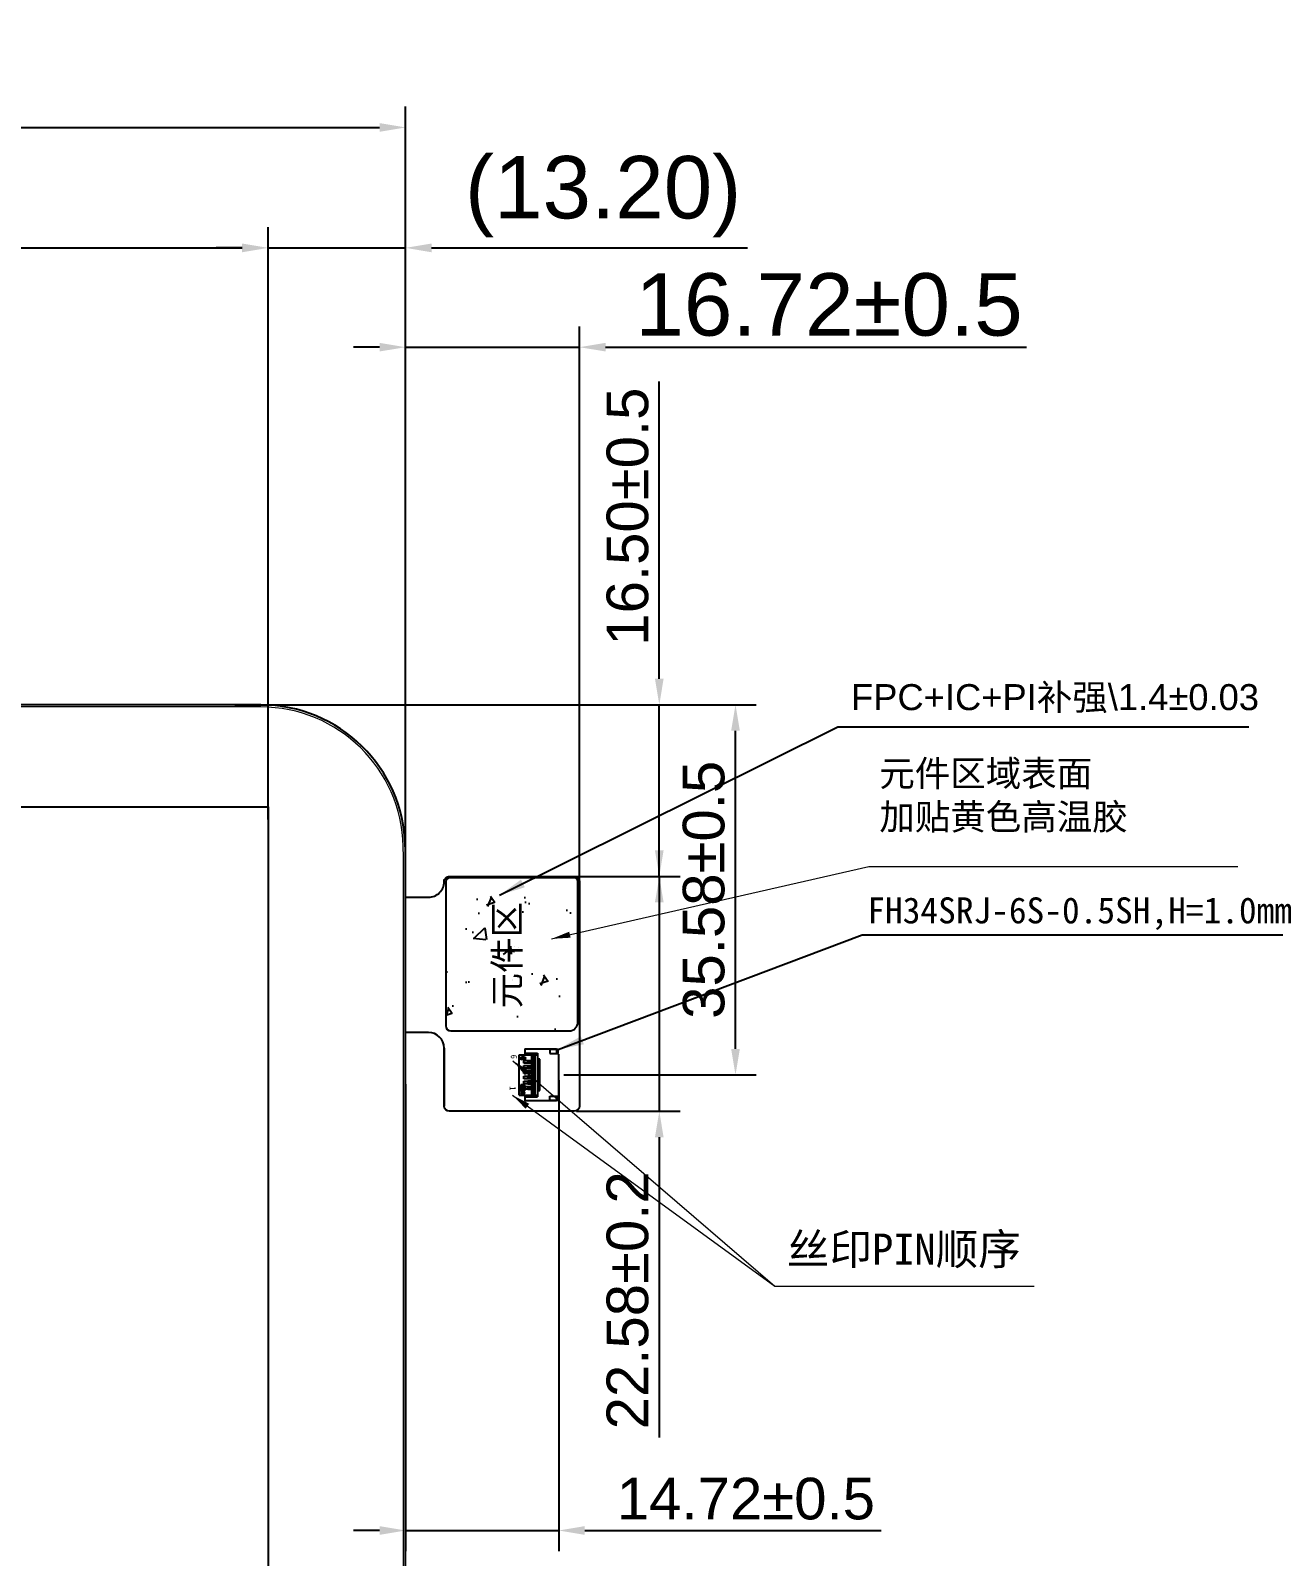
# Model space of a CAD drawing. Header units: millimetres. Extents: x 20905 to 43117, y -15595 to -5301.
# Drawn here: x 24913.3 to 25032.7, y -15071.8 to -14925.1 of the extents above; entities that cross this region are included whole.
import ezdxf

# ---------------------------------------------------------------- set-up
doc = ezdxf.new("R2010")
doc.units = ezdxf.units.MM
doc.header["$LTSCALE"] = 0.2
doc.header["$PDMODE"] = 35
for name, color, linetype in [('DIM', 4, 'Continuous'), ('FPC', 32, 'Continuous'), ('LENS', 6, 'Continuous'), ('保护膜', 3, 'Continuous'), ('元件', 1, 'Continuous')]:
    doc.layers.add(name, color=color, linetype=linetype)
doc.styles.get("Standard").update_dxf_attribs({"font": 'simhei.ttf'})
doc.styles.add('TXT', font='arial.ttf', dxfattribs={"height": 3.5})
doc.styles.add('宋体', font='arial.ttf')
doc.dimstyles.new('D3.0', dxfattribs={"dimtxt": 3, "dimasz": 1.8, "dimexe": 1.2, "dimexo": 1.2, "dimgap": 1.2, "dimtad": 0, "dimzin": 1, "dimdsep": 46, "dimtxsty": '宋体', "dimcen": 0, "dimclrd": 3, "dimclre": 3, "dimclrt": 3, "dimadec": 0, "dimazin": 0, "dimtfac": 1, "dimtmove": 0, "dimatfit": 3, "dimfxl": 1, "dimlwd": 5, "dimlwe": 5, "dimarcsym": 0})
doc.dimstyles.get("Standard").update_dxf_attribs({"dimtxt": 4, "dimasz": 2.5, "dimexe": 1, "dimexo": 1, "dimtad": 1, "dimdsep": 46, "dimtxsty": '宋体', "dimcen": 0.09, "dimclrd": 256, "dimclre": 256, "dimclrt": 256, "dimadec": 0, "dimazin": 0, "dimtp": 0.005, "dimtm": 0.005, "dimtfac": 1, "dimtofl": 0, "dimtmove": 0, "dimatfit": 3, "dimfxl": 1, "dimtolj": 1, "dimlwd": -1, "dimlwe": -1, "dimarcsym": 0})
doc.dimstyles.new('STANDARD$0', dxfattribs={"dimtxt": 1.8, "dimasz": 2, "dimexe": 0.5, "dimexo": 0.6, "dimgap": 0.3, "dimtad": 0, "dimzin": 9, "dimdsep": 46, "dimtxsty": 'TXT', "dimcen": -2, "dimclrd": 256, "dimclre": 256, "dimclrt": 256, "dimadec": 1, "dimazin": 2, "dimtp": 0.2, "dimtm": 0.2, "dimtfac": 0.5, "dimtmove": 0, "dimatfit": 3, "dimfxl": 1, "dimtolj": 2, "dimarcsym": 0})

# ---------------------------------------------------------------- blocks, each defined once
blk = doc.blocks.new('*D155')
at = {"layer": 'Defpoints', "color": 0}
for p in [(24949.34, -14934.37), (24705.36, -15004.95), (24949.34, -15005.87)]:
    blk.add_point(p, dxfattribs=at)
at = {"layer": 'DIM', "lineweight": -2}
for p, q in [((24705.36, -15004.45), (24705.36, -14932.37)), ((24949.34, -15005.37), (24949.34, -14932.37)), ((24707.86, -14934.37), (24946.84, -14934.37))]:
    blk.add_line(p, q, dxfattribs=at)
at = {"layer": 'DIM'}
for points in [[(24707.86, -14933.95), (24707.86, -14934.79), (24705.36, -14934.37)], [(24946.84, -14933.95), (24946.84, -14934.79), (24949.34, -14934.37)]]:
    blk.add_solid(points, dxfattribs=at)
at = {"layer": 'DIM', "color": 1, "insert": (24827.29, -14925.37), "char_height": 6, "attachment_point": 2, "line_spacing_factor": 0.9, "style": '宋体'}
blk.add_mtext('\\A2;243.97%%P0.1(LENS OD)', dxfattribs=at)
blk = doc.blocks.new('*D197')
at = {"layer": 'Defpoints', "color": 0}
for p in [(24936.14, -14945.95), (24936.14, -14999.7), (24718.56, -15001.17)]:
    blk.add_point(p, dxfattribs=at)
at = {"layer": 'DIM', "lineweight": -2}
for p, q in [((24718.56, -15000.67), (24718.56, -14943.95)), ((24936.14, -14999.2), (24936.14, -14943.95)), ((24721.06, -14945.95), (24933.64, -14945.95))]:
    blk.add_line(p, q, dxfattribs=at)
at = {"layer": 'DIM'}
for points in [[(24721.06, -14945.53), (24721.06, -14946.37), (24718.56, -14945.95)], [(24933.64, -14945.53), (24933.64, -14946.37), (24936.14, -14945.95)]]:
    blk.add_solid(points, dxfattribs=at)
at = {"layer": 'DIM', "insert": (24827.35, -14941.02), "char_height": 6, "attachment_point": 5, "style": '宋体'}
blk.add_mtext('\\A2;217.58%%P0.2(LENS VA)', dxfattribs=at)
blk = doc.blocks.new('*D159')
at = {"layer": 'Defpoints', "color": 0}
for p in [(24949.34, -14945.95), (24936.14, -15001.4), (24949.34, -15005.87)]:
    blk.add_point(p, dxfattribs=at)
at = {"layer": 'DIM', "lineweight": -2}
for p, q in [((24936.14, -15000.9), (24936.14, -14943.95)), ((24949.34, -15005.37), (24949.34, -14943.95)), ((24933.64, -14945.95), (24931.14, -14945.95)), ((24936.14, -14945.95), (24949.34, -14945.95)), ((24951.84, -14945.95), (24982.2, -14945.95))]:
    blk.add_line(p, q, dxfattribs=at)
at = {"layer": 'DIM'}
for points in [[(24933.64, -14945.53), (24933.64, -14946.37), (24936.14, -14945.95)], [(24951.84, -14945.53), (24951.84, -14946.37), (24949.34, -14945.95)]]:
    blk.add_solid(points, dxfattribs=at)
at = {"layer": 'DIM', "insert": (24968.33, -14941.02), "char_height": 6, "attachment_point": 5, "style": '宋体'}
blk.add_mtext('\\A2;(13.20)', dxfattribs=at)
blk = doc.blocks.new('AUDIT_I_220730101107-2')
at = {"layer": 'FPC'}
h = blk.add_hatch(dxfattribs=at)
h.set_pattern_fill('AR-CONC', color=256, scale=0.05, style=0)
h.set_pattern_definition([(50, (-29004.0766, -694.529), (9.1092334, -0.7969543), [0.9525, -10.4775]), (355, (-29004.077, -694.529), (-1.7621413, 9.552832), [0.762, -8.382]), (100.451, (-29003.3175, -694.595), (7.347125, 8.7558344), [0.8095, -8.9045]), (46.1842, (-29004.077, -691.989), (13.553952, -2.1021164), [1.42875, -15.71625]), (96.6356, (-29002.947, -692.164), (11.870212, 12.371278), [1.21425, -13.35675]), (351.184, (-29004.077, -691.989), (11.87023, 12.371256), [1.143, -12.573]), (21, (-29002.8066, -692.624), (7.580744, -5.113276), [0.9525, -10.4775]), (326, (-29002.807, -692.624), (3.0901014, 9.2093983), [0.762, -8.382]), (71.4514, (-29002.175, -693.05), (10.6708245, 4.096143), [0.8095, -8.9045]), (37.5, (-29004.0766, -694.5287), (0.15443016, 4.22775194), [0, -8.2804, 0, -8.509, 0, -8.41375]), (7.5, (-29004.0766, -694.5287), (3.3409831, 5.00902874), [0, -4.8514, 0, -8.0899, 0, -3.20675]), (327.5, (-29006.9087, -694.5287), (6.77952976, -0.2864372), [0, -3.175, 0, -9.906, 0, -13.1445]), (317.5, (-29008.179, -694.529), (7.4064591, 1.2713246), [0, -4.1275, 0, -6.5786, 0, -9.3345])])
edge = h.paths.add_edge_path()
edge.add_line((11.54, -8.07), (-1.96, -8.07))
edge.add_arc((-1.96, -7.72), 0.35, 180, 270, ccw=False)
edge.add_line((-2.31, -7.72), (-2.31, 4.28))
edge.add_arc((-1.96, 4.28), 0.35, 89.9871, 180, ccw=False)
edge.add_arc((-1.96, 6.28), 1.65, 269.9871, 270)
edge.add_line((-1.96, 4.63), (11.89, 4.63))
edge.add_arc((11.89, 4.13), 0.5, 0, 90, ccw=False)
edge.add_line((12.39, 4.13), (12.39, -7.22))
edge.add_arc((11.54, -7.22), 0.85, 270, 360, ccw=False)
blk = doc.blocks.new('Z$W@#3A296A24')
at = {"color": 7, "linetype": 'Continuous'}
for p, q in [((0, 4.44), (1.78, 4.44)), ((0, 4.44), (0, 0.56)), ((3.6, 5), (0.55, 5)), ((0.55, 4.44), (0.55, 5)), ((0.55, 4.6), (1.78, 4.6)), ((0.55, 4.57), (0.7, 4.47)), ((0.7, 4.47), (1.78, 4.47)), ((0.7, 4.47), (0.7, 4.44)), ((0.9, 4.44), (0.9, 4.47)), ((1.18, 0.53), (1.18, 4.47)), ((1.23, 4.44), (1.23, 4.47)), ((1.34, 4.44), (1.48, 4.52)), ((1.34, 4.44), (1.34, 4.47)), ((1.43, 4.44), (1.43, 0.56)), ((1.53, 4.52), (1.48, 4.52)), ((1.53, 4.52), (1.64, 4.44)), ((1.53, 4.44), (1.53, 0.56)), ((1.78, 0.4), (1.78, 4.6)), ((3.6, 4.6), (3.6, 5)), ((3.73, 4.76), (3.6, 4.76)), ((3.6, 4.61), (3.73, 4.61)), ((3.7, 4.6), (3.6, 4.6)), ((3.7, 4.6), (3.8, 4.5)), ((3.72, 4.61), (3.72, 4.76)), ((3.73, 4.76), (3.73, 4.61)), ((3.8, 0.5), (3.8, 4.5)), ((0.18, 4.06), (0.11, 4)), ((0.11, 3.77), (0.11, 4)), ((0.11, 3.77), (0.14, 3.75)), ((0.14, 3.75), (0.11, 3.73)), ((0.11, 3.51), (0.11, 3.73)), ((0.11, 3.51), (0.18, 3.45)), ((0.12, 4.29), (0.56, 4.29)), ((0.12, 4.23), (0.12, 4.29)), ((0.45, 4.23), (0.12, 4.23)), ((0.45, 4.23), (0.18, 4.06)), ((0.5, 3.45), (0.18, 3.45)), ((0.22, 3.95), (0.25, 3.98)), ((0.22, 3.95), (0.22, 3.82)), ((0.25, 3.79), (0.22, 3.82)), ((0.22, 3.68), (0.25, 3.71)), ((0.22, 3.56), (0.22, 3.68)), ((0.25, 3.52), (0.22, 3.56)), ((0.56, 3.98), (0.25, 3.98)), ((0.25, 3.79), (0.43, 3.79)), ((0.43, 3.71), (0.25, 3.71)), ((0.25, 3.52), (0.43, 3.52)), ((0.3, 4.06), (0.56, 4.23)), ((0.3, 4.06), (0.5, 4.06)), ((0.46, 3.82), (0.43, 3.79)), ((0.43, 3.71), (0.46, 3.68)), ((0.46, 3.56), (0.43, 3.52)), ((0.46, 3.95), (0.51, 3.95)), ((0.46, 3.82), (0.46, 3.95)), ((0.46, 3.56), (0.46, 3.68)), ((0.56, 4), (0.5, 4.06)), ((0.5, 3.45), (0.56, 3.51)), ((0.56, 3.89), (0.51, 3.95)), ((0.54, 3.75), (0.56, 3.77)), ((0.56, 3.73), (0.54, 3.75)), ((0.56, 4.29), (0.56, 4.23)), ((0.56, 4), (0.56, 3.98)), ((0.56, 3.89), (0.56, 3.77)), ((0.56, 3.73), (0.56, 3.51)), ((0.85, 3.86), (1.18, 3.86)), ((0.85, 3.62), (0.85, 3.86)), ((0.85, 3.79), (1.18, 3.79)), ((0.85, 3.69), (1.18, 3.69)), ((0.85, 3.62), (1.18, 3.62)), ((0.85, 3.36), (1.18, 3.36)), ((0.85, 3.12), (0.85, 3.36)), ((0.85, 3.29), (1.18, 3.29)), ((0.85, 3.19), (1.18, 3.19)), ((1.18, 3.12), (0.85, 3.12)), ((0.9, 3.79), (0.9, 3.86)), ((0.9, 3.62), (0.9, 3.69)), ((0.9, 3.29), (0.9, 3.36)), ((0.9, 3.12), (0.9, 3.19)), ((0.91, 3.69), (0.91, 3.79)), ((0.91, 3.29), (0.91, 3.19)), ((0.93, 3.79), (0.93, 3.86)), ((0.93, 3.62), (0.93, 3.69)), ((0.93, 3.29), (0.93, 3.36)), ((0.93, 3.12), (0.93, 3.19)), ((0.95, 3.62), (1.05, 3.69)), ((0.95, 3.12), (1.05, 3.19)), ((1.05, 3.81), (0.98, 3.86)), ((1.05, 3.31), (0.98, 3.36)), ((1.01, 3.69), (1.01, 3.79)), ((1.01, 3.19), (1.01, 3.29)), ((1.05, 3.81), (1.18, 3.81)), ((1.05, 3.31), (1.18, 3.31)), ((1.08, 3.69), (1.08, 3.79)), ((1.08, 3.19), (1.08, 3.29)), ((1.78, 4), (2, 4)), ((1.78, 3.81), (2, 3.81)), ((2, 3.79), (1.78, 3.79)), ((1.78, 3.69), (2, 3.69)), ((1.78, 3.31), (2, 3.31)), ((2, 3.29), (1.78, 3.29)), ((1.78, 3.19), (2, 3.19)), ((2, 4), (2, 1)), ((0.85, 2.86), (1.18, 2.86)), ((0.85, 2.62), (0.85, 2.86)), ((0.85, 2.79), (1.18, 2.79)), ((0.85, 2.69), (1.18, 2.69)), ((1.18, 2.62), (0.85, 2.62)), ((0.85, 2.36), (1.18, 2.36)), ((0.85, 2.12), (0.85, 2.36)), ((0.85, 2.29), (1.18, 2.29)), ((0.85, 2.19), (1.18, 2.19)), ((1.18, 2.12), (0.85, 2.12)), ((0.85, 1.86), (1.18, 1.86)), ((0.85, 1.62), (0.85, 1.86)), ((0.85, 1.79), (1.18, 1.79)), ((0.85, 1.69), (1.18, 1.69)), ((1.18, 1.62), (0.85, 1.62)), ((0.9, 2.79), (0.9, 2.86)), ((0.9, 2.62), (0.9, 2.69)), ((0.9, 2.29), (0.9, 2.36)), ((0.9, 2.12), (0.9, 2.19)), ((0.9, 1.79), (0.9, 1.86)), ((0.9, 1.62), (0.9, 1.69)), ((0.91, 2.69), (0.91, 2.79)), ((0.91, 2.19), (0.91, 2.29)), ((0.91, 1.79), (0.91, 1.69)), ((0.93, 2.79), (0.93, 2.86)), ((0.93, 2.62), (0.93, 2.69)), ((0.93, 2.36), (0.93, 2.29)), ((0.93, 2.19), (0.93, 2.12)), ((0.93, 1.79), (0.93, 1.86)), ((0.93, 1.62), (0.93, 1.69)), ((0.95, 2.62), (1.05, 2.69)), ((0.95, 2.12), (1.05, 2.19)), ((0.95, 1.62), (1.05, 1.69)), ((1.05, 2.81), (0.98, 2.86)), ((1.05, 2.31), (0.98, 2.36)), ((1.05, 1.81), (0.98, 1.86)), ((1.01, 2.79), (1.01, 2.69)), ((1.01, 2.19), (1.01, 2.29)), ((1.01, 1.69), (1.01, 1.79)), ((1.05, 2.81), (1.18, 2.81)), ((1.18, 2.31), (1.05, 2.31)), ((1.18, 1.81), (1.05, 1.81)), ((1.08, 2.79), (1.08, 2.69)), ((1.08, 2.19), (1.08, 2.29)), ((1.08, 1.69), (1.08, 1.79)), ((1.78, 2.81), (2, 2.81)), ((2, 2.79), (1.78, 2.79)), ((1.78, 2.69), (2, 2.69)), ((2, 2.31), (1.78, 2.31)), ((2, 2.29), (1.78, 2.29)), ((1.78, 2.19), (2, 2.19)), ((2, 1.81), (1.78, 1.81)), ((2, 1.79), (1.78, 1.79)), ((1.78, 1.69), (2, 1.69)), ((0, 0.56), (1.78, 0.56)), ((0.16, 0.97), (0.15, 0.93)), ((0.15, 0.89), (0.15, 0.93)), ((0.15, 0.89), (0.16, 0.84)), ((0.19, 1.02), (0.16, 0.97)), ((0.16, 0.84), (0.19, 0.8)), ((0.23, 1.05), (0.19, 1.02)), ((0.19, 0.8), (0.23, 0.77)), ((0.2, 0.94), (0.21, 0.96)), ((0.2, 0.94), (0.2, 0.88)), ((0.21, 0.85), (0.2, 0.88)), ((0.21, 0.96), (0.23, 0.99)), ((0.23, 0.82), (0.21, 0.85)), ((0.26, 1.06), (0.23, 1.05)), ((0.23, 0.99), (0.26, 1.01)), ((0.26, 0.81), (0.23, 0.82)), ((0.23, 0.77), (0.27, 0.75)), ((0.26, 1.06), (0.26, 1.01)), ((0.28, 0.8), (0.26, 0.81)), ((0.27, 0.75), (0.34, 0.74)), ((0.34, 0.79), (0.28, 0.8)), ((0.32, 0.98), (0.31, 0.94)), ((0.31, 0.89), (0.31, 0.94)), ((0.31, 0.89), (0.32, 0.84)), ((0.35, 1.03), (0.32, 0.98)), ((0.32, 0.84), (0.36, 0.79)), ((0.34, 0.79), (0.36, 0.79)), ((0.41, 0.74), (0.34, 0.74)), ((0.38, 1.06), (0.35, 1.03)), ((0.36, 0.95), (0.37, 0.97)), ((0.36, 0.95), (0.36, 0.88)), ((0.37, 0.85), (0.36, 0.88)), ((0.37, 0.97), (0.39, 1)), ((0.39, 0.82), (0.37, 0.85)), ((0.43, 1.08), (0.38, 1.06)), ((0.39, 1), (0.41, 1.02)), ((0.41, 0.81), (0.39, 0.82)), ((0.41, 1.02), (0.44, 1.03)), ((0.44, 0.8), (0.41, 0.81)), ((0.41, 0.74), (0.48, 0.75)), ((0.43, 1.08), (0.48, 1.08)), ((0.47, 1.03), (0.44, 1.03)), ((0.44, 0.8), (0.47, 0.8)), ((0.47, 1.03), (0.49, 1.02)), ((0.49, 0.81), (0.47, 0.8)), ((0.52, 1.06), (0.48, 1.08)), ((0.48, 0.75), (0.52, 0.77)), ((0.49, 1.02), (0.52, 1)), ((0.52, 0.82), (0.49, 0.81)), ((0.56, 1.03), (0.52, 1.06)), ((0.52, 1), (0.54, 0.97)), ((0.54, 0.85), (0.52, 0.82)), ((0.52, 0.77), (0.56, 0.8)), ((0.54, 0.97), (0.55, 0.95)), ((0.55, 0.88), (0.54, 0.85)), ((0.55, 0.88), (0.55, 0.95)), ((0.55, 0), (0.55, 0.56)), ((0.7, 0.53), (0.55, 0.43)), ((0.55, 0.4), (1.78, 0.4)), ((0.59, 0.98), (0.56, 1.03)), ((0.56, 0.8), (0.59, 0.84)), ((0.6, 0.94), (0.59, 0.98)), ((0.59, 0.84), (0.6, 0.89)), ((0.6, 0.94), (0.6, 0.89)), ((0.7, 0.56), (0.7, 0.53)), ((1.78, 0.53), (0.7, 0.53)), ((1.18, 1.36), (0.85, 1.36)), ((0.85, 1.12), (0.85, 1.36)), ((0.85, 1.29), (1.18, 1.29)), ((0.85, 1.19), (1.18, 1.19)), ((0.85, 1.12), (1.18, 1.12)), ((0.9, 1.29), (0.9, 1.36)), ((0.9, 1.12), (0.9, 1.19)), ((0.9, 0.53), (0.9, 0.56)), ((0.91, 1.19), (0.91, 1.29)), ((0.93, 1.36), (0.93, 1.29)), ((0.93, 1.19), (0.93, 1.12)), ((0.95, 1.12), (1.05, 1.19)), ((1.05, 1.31), (0.98, 1.36)), ((1.01, 1.29), (1.01, 1.19)), ((1.18, 1.31), (1.05, 1.31)), ((1.08, 1.29), (1.08, 1.19)), ((1.23, 0.53), (1.23, 0.56)), ((1.34, 0.56), (1.48, 0.48)), ((1.34, 0.53), (1.34, 0.56)), ((1.48, 0.48), (1.53, 0.48)), ((1.53, 0.48), (1.64, 0.56)), ((2, 1.31), (1.78, 1.31)), ((2, 1.29), (1.78, 1.29)), ((1.78, 1.19), (2, 1.19)), ((2, 1), (1.78, 1)), ((3.6, 0.4), (3.7, 0.4)), ((3.6, 0), (3.6, 0.4)), ((3.73, 0.39), (3.6, 0.39)), ((3.6, 0.24), (3.73, 0.24)), ((3.8, 0.5), (3.7, 0.4)), ((3.72, 0.24), (3.72, 0.39)), ((3.73, 0.39), (3.73, 0.24)), ((0.55, 0), (3.6, 0))]:
    blk.add_line(p, q, dxfattribs=at)
at = {"color": 4, "linetype": 'Continuous'}
for p, q in [((3.74, 4.95), (2.94, 4.95)), ((2.94, 4.95), (2.94, 4.55)), ((2.94, 4.55), (3.74, 4.55)), ((3.74, 4.55), (3.74, 4.95)), ((1.18, 3.87), (0.44, 3.87)), ((0.44, 3.87), (0.44, 3.61)), ((0.44, 3.61), (1.18, 3.61)), ((1.18, 3.37), (0.44, 3.37)), ((0.44, 3.37), (0.44, 3.11)), ((0.44, 3.11), (1.18, 3.11)), ((1.18, 2.87), (0.44, 2.87)), ((0.44, 2.87), (0.44, 2.61)), ((0.44, 2.61), (1.18, 2.61)), ((1.18, 2.37), (0.44, 2.37)), ((0.44, 2.37), (0.44, 2.11)), ((0.44, 2.11), (1.18, 2.11)), ((1.18, 1.87), (0.44, 1.87)), ((0.44, 1.87), (0.44, 1.61)), ((0.44, 1.61), (1.18, 1.61)), ((1.18, 1.37), (0.44, 1.37)), ((0.44, 1.37), (0.44, 1.11)), ((0.44, 1.11), (1.18, 1.11)), ((2.94, 0.45), (3.74, 0.45)), ((2.94, 0.05), (2.94, 0.45)), ((3.74, 0.05), (2.94, 0.05)), ((3.74, 0.45), (3.74, 0.05))]:
    blk.add_line(p, q, dxfattribs=at)
blk = doc.blocks.new('*D199')
at = {"layer": 'Defpoints', "color": 0}
for p in [(24949.34, -14955.5), (24949.34, -15005.87), (24966.06, -15010.87)]:
    blk.add_point(p, dxfattribs=at)
at = {"layer": 'DIM', "lineweight": -2}
for p, q in [((24949.34, -15005.37), (24949.34, -14953.5)), ((24966.06, -15010.37), (24966.06, -14953.5)), ((24946.84, -14955.5), (24944.34, -14955.5)), ((24949.34, -14955.5), (24966.06, -14955.5)), ((24968.56, -14955.5), (25009.03, -14955.5))]:
    blk.add_line(p, q, dxfattribs=at)
at = {"layer": 'DIM'}
for points in [[(24946.84, -14955.08), (24946.84, -14955.91), (24949.34, -14955.5)], [(24968.56, -14955.08), (24968.56, -14955.91), (24966.06, -14955.5)]]:
    blk.add_solid(points, dxfattribs=at)
at = {"layer": 'DIM', "insert": (24990.04, -14951.43), "char_height": 6, "attachment_point": 5, "style": '宋体'}
blk.add_mtext('\\A2;16.72%%P0.5', dxfattribs=at)
blk = doc.blocks.new('*D200')
at = {"layer": 'Defpoints', "color": 0}
for p in [(24932.43, -14989.88), (24954.31, -15006.38), (24973.73, -15006.38)]:
    blk.add_point(p, dxfattribs=at)
at = {"layer": 'DIM', "lineweight": -2}
for p, q in [((24973.73, -14987.38), (24973.73, -14958.8)), ((24932.93, -14989.88), (24975.73, -14989.88)), ((24973.73, -15006.38), (24973.73, -14989.88)), ((24954.81, -15006.38), (24975.73, -15006.38)), ((24973.73, -15008.88), (24973.73, -15011.38))]:
    blk.add_line(p, q, dxfattribs=at)
at = {"layer": 'DIM'}
for points in [[(24973.31, -14987.38), (24974.14, -14987.38), (24973.73, -14989.88)], [(24973.31, -15008.88), (24974.14, -15008.88), (24973.73, -15006.38)]]:
    blk.add_solid(points, dxfattribs=at)
at = {"layer": 'DIM', "insert": (24970.69, -14971.79), "char_height": 6, "attachment_point": 5, "rotation": 90, "style": '宋体'}
blk.add_mtext('\\A2;{\\H0.66667x;16.50%%P0.5}', dxfattribs=at)
blk = doc.blocks.new('*D164')
at = {"layer": 'Defpoints', "color": 0}
for p in [(24965.27, -15006.38), (24965.27, -15028.96), (24973.73, -15028.96)]:
    blk.add_point(p, dxfattribs=at)
at = {"layer": 'DIM', "lineweight": -2}
for p, q in [((24973.73, -15003.88), (24973.73, -15001.38)), ((24965.77, -15006.38), (24975.73, -15006.38)), ((24973.73, -15006.38), (24973.73, -15028.96)), ((24965.77, -15028.96), (24975.73, -15028.96)), ((24973.73, -15031.46), (24973.73, -15060.32))]:
    blk.add_line(p, q, dxfattribs=at)
at = {"layer": 'DIM'}
for points in [[(24973.31, -15003.88), (24974.14, -15003.88), (24973.73, -15006.38)], [(24973.31, -15031.46), (24974.14, -15031.46), (24973.73, -15028.96)]]:
    blk.add_solid(points, dxfattribs=at)
at = {"layer": 'DIM', "insert": (24970.69, -15047.14), "char_height": 6, "attachment_point": 5, "rotation": 90, "style": '宋体'}
blk.add_mtext('\\A2;{\\H0.66667x;22.58%%P0.2}', dxfattribs=at)
blk = doc.blocks.new('*D202')
at = {"layer": 'Defpoints', "color": 0}
for p in [(24949.34, -15025.87), (24964.06, -15025.46), (24949.34, -15069.27)]:
    blk.add_point(p, dxfattribs=at)
at = {"layer": 'DIM', "lineweight": -2}
for p, q in [((24949.34, -15026.37), (24949.34, -15071.27)), ((24964.06, -15025.96), (24964.06, -15071.27)), ((24946.84, -15069.27), (24944.34, -15069.27)), ((24949.34, -15069.27), (24964.06, -15069.27)), ((24966.56, -15069.27), (24995.04, -15069.27))]:
    blk.add_line(p, q, dxfattribs=at)
at = {"layer": 'DIM'}
for points in [[(24946.84, -15068.85), (24946.84, -15069.69), (24949.34, -15069.27)], [(24966.56, -15068.85), (24966.56, -15069.69), (24964.06, -15069.27)]]:
    blk.add_solid(points, dxfattribs=at)
at = {"layer": 'DIM', "insert": (24982.05, -15066.23), "char_height": 6, "attachment_point": 5, "style": '宋体'}
blk.add_mtext('\\A2;{\\H0.66667x;14.72%%P0.5}', dxfattribs=at)
blk = doc.blocks.new('*D165')
at = {"layer": 'Defpoints', "color": 0}
for p in [(24932.43, -14989.88), (24981.05, -14989.88), (24964.06, -15025.46)]:
    blk.add_point(p, dxfattribs=at)
at = {"layer": 'DIM', "lineweight": -2}
for p, q in [((24932.93, -14989.88), (24983.05, -14989.88)), ((24981.05, -15022.96), (24981.05, -14992.38)), ((24964.56, -15025.46), (24983.05, -15025.46))]:
    blk.add_line(p, q, dxfattribs=at)
at = {"layer": 'DIM'}
for points in [[(24980.63, -14992.38), (24981.47, -14992.38), (24981.05, -14989.88)], [(24980.63, -15022.96), (24981.47, -15022.96), (24981.05, -15025.46)]]:
    blk.add_solid(points, dxfattribs=at)
at = {"layer": 'DIM', "insert": (24978.01, -15007.67), "char_height": 6, "attachment_point": 5, "rotation": 90, "style": '宋体'}
blk.add_mtext('\\A2;{\\H0.66667x;35.58%%P0.5}', dxfattribs=at)

msp = doc.modelspace()

# ---------------------------------------------------------------- linework, layer by layer
at = {"layer": 'FPC'}
msp.add_line((24953.0551, -15022.883), (24953.0551, -15028.4635), dxfattribs=at)
msp.add_lwpolyline([(24949.3368, -15008.3835), (24951.5551, -15008.3835, 0.41427967), (24953.0551, -15006.8831, -0.41427967), (24953.5551, -15006.383), (24965.5551, -15006.383, -0.41421356), (24966.0551, -15006.883), (24966.0551, -15028.4635, -0.41421356), (24965.5551, -15028.9635), (24953.5551, -15028.9635, -0.41421356), (24953.0551, -15028.4635), (24953.0551, -15022.883, 0.41421356), (24951.5551, -15021.383), (24949.3368, -15021.383)], format="xyb", dxfattribs=at)
at = {"layer": 'FPC', "color": 0}
msp.add_lwpolyline([(24965.9051, -15020.383), (24965.9051, -15006.883, 0.41421356), (24965.5551, -15006.533), (24953.5551, -15006.533, 0.41427967), (24953.2051, -15006.8831, -0.00005643), (24953.2051, -15006.8835), (24953.2051, -15020.733, 0.41421356), (24953.7051, -15021.233), (24965.0551, -15021.233, 0.41421356)], format="xyb", close=True, dxfattribs=at)
at = {"layer": 'LENS', "linetype": 'Continuous'}
msp.add_lwpolyline([(24949.3368, -15128.5417), (24949.3368, -15005.2377), (24949.3362, -15005.0429), (24949.3354, -15004.8485, 0.00203432), (24949.3287, -15004.0755, 0.00197268), (24949.3191, -15003.5008, 0.40813886), (24935.4221, -14989.8897), (24719.2781, -14989.8897, 0.40813886)], format="xyb", dxfattribs=at)
msp.add_lwpolyline([(24718.5641, -14999.7031), (24936.1401, -14999.7031), (24936.1401, -15136.0631), (24718.5641, -15136.0631)], close=True, dxfattribs=at)
at = {"layer": '保护膜', "color": 3, "lineweight": 0}
msp.add_lwpolyline([(24949.1368, -15128.5414), (24949.1368, -15005.238), (24949.1362, -15005.0436), (24949.1354, -15004.8494, 0.00203432), (24949.1288, -15004.078, 0.00197268), (24949.1192, -15003.505, 0.40813886), (24935.4221, -14990.0897), (24719.2781, -14990.0897, 0.40813886)], format="xyb", dxfattribs=at)

# ---------------------------------------------------------------- block references
at = {"xscale": -1, "rotation": 180}
msp.add_blockref('Z$W@#3A296A24', (24960.2551, -15022.9635), dxfattribs=at)
at = {"layer": 'FPC', "color": 0, "xscale": -1, "rotation": 90}
msp.add_blockref('AUDIT_I_220730101107-2', (24957.8327, -15008.8442), dxfattribs=at)

# ---------------------------------------------------------------- texts
at = {"char_height": 2.5, "attachment_point": 1, "style": '宋体'}
for s, insert, width in [('FPC+IC+PI{\\fSimSun|b0|i0|c134|p2;补强}\\\\1.4±0.03', (24992.1515, -14987.8947), 39.898738), ('{\\fSimSun|b0|i0|c134|p2;\\C0;FH34SRJ-6S-0.5SH,H=1.0mm}', (24993.7183, -15008.3975), 42.750889)]:
    msp.add_mtext(s, dxfattribs=dict(at, insert=insert, width=width))
at = {"layer": 'DIM', "width": 36.009371, "attachment_point": 1, "style": '宋体'}
for s, insert, char_height in [('{\\fSimSun|b0|i0|c134|p2;\\C1;元件区域表面\\P加贴黄色高温胶}', (24994.8728, -14995.2236), 2.5), ('{\\fSimSun|b0|i0|c134|p2;\\C1;丝印PIN顺序}', (24985.9879, -15040.7184), 3)]:
    msp.add_mtext(s, dxfattribs=dict(at, insert=insert, char_height=char_height))
at = {"layer": 'FPC', "color": 6, "char_height": 0.6, "width": 0.367236, "attachment_point": 3, "rotation": 270}
for s, insert in [('6', (24960.0547, -15023.9276)), ('1', (24959.947, -15026.9664))]:
    msp.add_mtext(s, dxfattribs=dict(at, insert=insert))
at = {"layer": '元件', "color": 0, "lineweight": 9, "insert": (24957.8327, -15008.8442), "char_height": 2.5, "width": 11.027006, "attachment_point": 3, "rotation": 90}
msp.add_mtext('元件区', dxfattribs=at)

# ---------------------------------------------------------------- dimensions: what is measured, and where the dimension line sits
at = {"layer": 'DIM'}
for base, p1, p2, text, override, picture, middle in [((24949.3368, -14934.3708), (24705.3644, -15004.9457), (24949.3368, -15005.8716), '<>%%P0.1(LENS OD)', {"dimtxt": 6, "dimasz": 2.5, "dimexe": 2, "dimexo": 0.5, "dimgap": 1, "dimtad": 1, "dimzin": 0, "dimtxsty": '宋体', "dimclrt": 1, "dimaunit": 1, "dimadec": 4, "dimatfit": 0, "dimtvp": 0.928571, "dimarcsym": 2}, '*D155', (24827.2886, -14934.3708)), ((24949.3368, -14945.9505), (24936.1401, -15001.4012), (24949.3368, -15005.8716), '(<>)', {"dimtxt": 6, "dimasz": 2.5, "dimexe": 2, "dimexo": 0.5, "dimgap": 1, "dimtad": 1, "dimzin": 0, "dimtxsty": '宋体', "dimaunit": 1, "dimadec": 4, "dimatfit": 0, "dimtvp": 0.928571, "dimarcsym": 2}, '*D159', (24968.3259, -14945.9505)), ((24949.3368, -14955.4958), (24966.0551, -15010.8736), (24949.3368, -15005.8716), '<>%%P0.5', {"dimtxt": 6, "dimasz": 2.5, "dimexe": 2, "dimexo": 0.5, "dimgap": 1, "dimtad": 1, "dimzin": 0, "dimtxsty": '宋体', "dimaunit": 1, "dimadec": 4, "dimatfit": 0, "dimtvp": 0.928571, "dimarcsym": 2}, '*D199', (24990.0449, -14955.4958)), ((24949.3368, -15069.269), (24964.0551, -15025.4635), (24949.3368, -15025.8685), '{\\H0.66667x;<>%%P0.5}', {"dimtxt": 6, "dimasz": 2.5, "dimexe": 2, "dimexo": 0.5, "dimgap": 1, "dimtad": 1, "dimzin": 0, "dimtxsty": '宋体', "dimaunit": 1, "dimadec": 4, "dimatfit": 0, "dimtvp": 0.928571, "dimarcsym": 2}, '*D202', (24982.0483, -15069.269))]:
    dim = msp.add_linear_dim(base=base, p1=p1, p2=p2, text=text, dimstyle='STANDARD$0', override=override, dxfattribs=at)
    dim.commit()
    dim.dimension.update_dxf_attribs({"geometry": picture, "text_midpoint": middle, "dimtype": 160})
dim = msp.add_linear_dim(base=(24936.1401, -14945.9505), p1=(24718.5641, -15001.1701), p2=(24936.1401, -14999.7031), text='<>%%P0.2(LENS VA)', dimstyle='STANDARD$0', override={"dimtxt": 6, "dimasz": 2.5, "dimexe": 2, "dimexo": 0.5, "dimgap": 1, "dimtad": 1, "dimzin": 0, "dimtxsty": '宋体', "dimaunit": 1, "dimadec": 4, "dimatfit": 0, "dimtvp": 0.928571, "dimarcsym": 2}, dxfattribs=at)
dim.commit()
dim.dimension.update_dxf_attribs({"geometry": '*D197', "text_midpoint": (24827.3521, -14941.0174)})
dim = msp.add_linear_dim(base=(24973.728, -15006.383), p1=(24932.4283, -14989.8831), p2=(24954.3055, -15006.383), angle=90, text='{\\H0.66667x;<>%%P0.5}', dimstyle='STANDARD$0', override={"dimtxt": 6, "dimasz": 2.5, "dimexe": 2, "dimexo": 0.5, "dimgap": 1, "dimtad": 1, "dimzin": 0, "dimtxsty": '宋体', "dimaunit": 1, "dimadec": 4, "dimatfit": 0, "dimtvp": 0.928571, "dimarcsym": 2}, dxfattribs=at)
dim.commit()
dim.dimension.update_dxf_attribs({"geometry": '*D200', "text_midpoint": (24973.728, -14971.7898), "dimtype": 160})
for base, p1, p2, text, picture, middle in [((24981.0512, -14989.8831), (24964.0551, -15025.4635), (24932.4283, -14989.8831), '{\\H0.66667x;<>%%P0.5}', '*D165', (24978.0076, -15007.6733)), ((24973.728, -15028.9635), (24965.2667, -15006.383), (24965.2667, -15028.9635), '{\\H0.66667x;<>%%P0.2}', '*D164', (24970.6857, -15047.1436))]:
    dim = msp.add_linear_dim(base=base, p1=p1, p2=p2, angle=90, text=text, dimstyle='STANDARD$0', override={"dimtxt": 6, "dimasz": 2.5, "dimexe": 2, "dimexo": 0.5, "dimgap": 1, "dimtad": 1, "dimzin": 0, "dimtxsty": '宋体', "dimaunit": 1, "dimadec": 4, "dimatfit": 0, "dimtvp": 0.928571, "dimarcsym": 2}, dxfattribs=at)
    dim.commit()
    dim.dimension.update_dxf_attribs({"geometry": picture, "text_midpoint": middle})

# ---------------------------------------------------------------- leaders
for points in [[(24958.3815, -15008.1738), (24990.8994, -14992.0025), (25030.3975, -14992.0025)], [(24963.9951, -15023.0135), (24993.2213, -15012.009), (25036.3947, -15012.009)]]:
    msp.add_leader(points, dimstyle='Standard', override={"dimgap": 0.625, "dimtad": 0, "dimfxl": 1.25, "dimarcsym": 1})
at = {"color": 2, "lineweight": 0}
for points in [[(24963.3823, -15012.3851), (24993.8521, -15005.4334), (25029.3142, -15005.4334)], [(24959.6604, -15024.1041), (24984.8386, -15045.7832)], [(24959.6038, -15027.4185), (24984.8386, -15045.7832), (25009.7447, -15045.7832)]]:
    msp.add_leader(points, dimstyle='D3.0', override={"dimtxt": 5, "dimdec": 1, "dimtol": 1, "dimtp": 0.2, "dimtm": 0.2, "dimlwd": 0, "dimlwe": 0}, dxfattribs=at)

doc.saveas('drawing.dxf')
